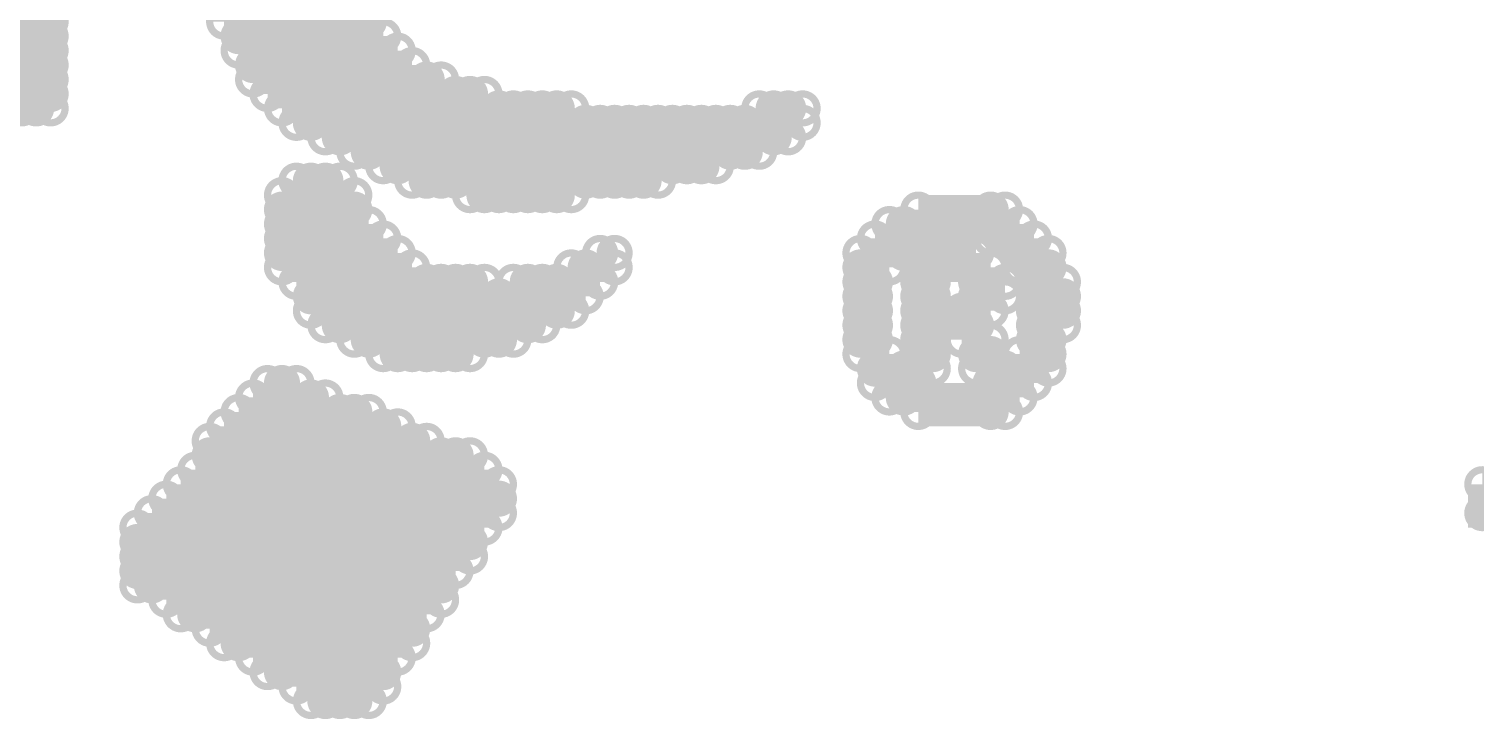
# Model space of a CAD drawing. Extents: x 38 to 5678, y 159 to 4392.
# Drawn here: x 4170 to 4370, y 2863.5 to 2959 of the extents above; entities that cross this region are included whole.
import ezdxf

# ---------------------------------------------------------------- set-up
doc = ezdxf.new("R2010")
doc.units = 0
doc.layers.add('BOARD_GEOMETRY_SILKSCREEN_TOP', color=1, linetype='CONTINUOUS')

msp = doc.modelspace()

# ---------------------------------------------------------------- linework, layer by layer
at = {"layer": 'BOARD_GEOMETRY_SILKSCREEN_TOP', "const_width": 4}
for points in [[(4199, 2956), (4199, 3044)], [(4201, 2952), (4201, 3042)], [(4203, 2950), (4203, 3040)], [(4205, 2948), (4205, 3038)], [(4207, 2946), (4207, 3038)], [(4209, 2946), (4209, 3036)], [(4211, 2944), (4211, 3000)], [(4213, 2944), (4213, 2996)], [(4215, 2942), (4215, 2994)], [(4169, 2948), (4169, 2978)], [(4197, 2960), (4197, 2978)], [(4171, 2948), (4171, 2972)], [(4173, 2948), (4173, 2966)], [(4217, 2942), (4217, 2962)], [(4037, 2960), (4173, 2960)], [(4197, 2960), (4217, 2960)], [(4037, 2958), (4173, 2958)], [(4199, 2958), (4219, 2958)], [(4219, 2940), (4219, 2958)], [(4035, 2956), (4173, 2956)], [(4199, 2956), (4221, 2956)], [(4221, 2940), (4221, 2956)], [(4035, 2954), (4173, 2954)], [(4201, 2954), (4223, 2954)], [(4223, 2938), (4223, 2954)], [(4035, 2952), (4173, 2952)], [(4201, 2952), (4227, 2952)], [(4225, 2938), (4225, 2952)], [(4227, 2938), (4227, 2952)], [(4035, 2950), (4173, 2950)], [(4203, 2950), (4233, 2950)], [(4229, 2938), (4229, 2950)], [(4231, 2936), (4231, 2950)], [(4233, 2936), (4233, 2950)], [(4037, 2948), (4173, 2948)], [(4205, 2948), (4245, 2948)], [(4235, 2936), (4235, 2948)], [(4237, 2936), (4237, 2948)], [(4239, 2936), (4239, 2948)], [(4241, 2936), (4241, 2948)], [(4243, 2936), (4243, 2948)], [(4245, 2936), (4245, 2948)], [(4271, 2948), (4277, 2948)], [(4271, 2942), (4271, 2948)], [(4273, 2944), (4273, 2948)], [(4275, 2944), (4275, 2948)], [(4207, 2946), (4277, 2946)], [(4247, 2938), (4247, 2946)], [(4249, 2938), (4249, 2946)], [(4251, 2938), (4251, 2946)], [(4253, 2938), (4253, 2946)], [(4255, 2938), (4255, 2946)], [(4257, 2938), (4257, 2946)], [(4259, 2940), (4259, 2946)], [(4261, 2940), (4261, 2946)], [(4263, 2940), (4263, 2946)], [(4265, 2940), (4265, 2946)], [(4267, 2942), (4267, 2946)], [(4269, 2942), (4269, 2946)], [(4211, 2944), (4275, 2944)], [(4215, 2942), (4271, 2942)], [(4219, 2940), (4265, 2940)], [(4207, 2938), (4213, 2938)], [(4207, 2924), (4207, 2938)], [(4209, 2920), (4209, 2938)], [(4211, 2918), (4211, 2938)], [(4213, 2918), (4213, 2938)], [(4223, 2938), (4257, 2938)], [(4205, 2936), (4215, 2936)], [(4205, 2926), (4205, 2936)], [(4215, 2916), (4215, 2936)], [(4231, 2936), (4245, 2936)], [(4205, 2934), (4215, 2934)], [(4293, 2934), (4305, 2934)], [(4293, 2906), (4293, 2934)], [(4303, 2930), (4303, 2934)], [(4305, 2930), (4305, 2934)], [(4205, 2932), (4217, 2932)], [(4217, 2916), (4217, 2932)], [(4289, 2932), (4307, 2932)], [(4289, 2926), (4289, 2932)], [(4291, 2928), (4291, 2932)], [(4307, 2926), (4307, 2932)], [(4205, 2930), (4219, 2930)], [(4219, 2914), (4219, 2930)], [(4287, 2930), (4293, 2930)], [(4287, 2910), (4287, 2930)], [(4303, 2930), (4309, 2930)], [(4309, 2910), (4309, 2930)], [(4205, 2928), (4221, 2928)], [(4221, 2914), (4221, 2928)], [(4249, 2928), (4251, 2928)], [(4249, 2924), (4249, 2928)], [(4285, 2928), (4301, 2928)], [(4285, 2914), (4285, 2928)], [(4295, 2912), (4295, 2928)], [(4301, 2912), (4301, 2928)], [(4307, 2928), (4311, 2928)], [(4311, 2912), (4311, 2928)], [(4205, 2926), (4223, 2926)], [(4223, 2914), (4223, 2926)], [(4245, 2926), (4251, 2926)], [(4245, 2920), (4245, 2926)], [(4247, 2922), (4247, 2926)], [(4285, 2926), (4289, 2926)], [(4293, 2926), (4303, 2926)], [(4303, 2920), (4303, 2926)], [(4307, 2926), (4311, 2926)], [(4207, 2924), (4233, 2924)], [(4225, 2914), (4225, 2924)], [(4227, 2914), (4227, 2924)], [(4229, 2914), (4229, 2924)], [(4231, 2914), (4231, 2924)], [(4233, 2916), (4233, 2924)], [(4237, 2924), (4249, 2924)], [(4237, 2916), (4237, 2924)], [(4239, 2918), (4239, 2924)], [(4241, 2918), (4241, 2924)], [(4243, 2920), (4243, 2924)], [(4285, 2924), (4287, 2924)], [(4293, 2924), (4295, 2924)], [(4301, 2924), (4305, 2924)], [(4309, 2924), (4313, 2924)], [(4313, 2918), (4313, 2924)], [(4209, 2922), (4247, 2922)], [(4235, 2916), (4235, 2922)], [(4285, 2922), (4287, 2922)], [(4293, 2922), (4295, 2922)], [(4301, 2922), (4305, 2922)], [(4309, 2922), (4313, 2922)], [(4209, 2920), (4245, 2920)], [(4285, 2920), (4287, 2920)], [(4293, 2920), (4303, 2920)], [(4299, 2916), (4299, 2920)], [(4309, 2920), (4313, 2920)], [(4211, 2918), (4241, 2918)], [(4285, 2918), (4287, 2918)], [(4293, 2918), (4301, 2918)], [(4309, 2918), (4313, 2918)], [(4215, 2916), (4237, 2916)], [(4285, 2916), (4287, 2916)], [(4293, 2916), (4295, 2916)], [(4299, 2916), (4303, 2916)], [(4303, 2906), (4303, 2916)], [(4309, 2916), (4311, 2916)], [(4219, 2914), (4231, 2914)], [(4285, 2914), (4289, 2914)], [(4289, 2908), (4289, 2914)], [(4293, 2914), (4295, 2914)], [(4301, 2914), (4303, 2914)], [(4307, 2914), (4311, 2914)], [(4307, 2908), (4307, 2914)], [(4287, 2912), (4295, 2912)], [(4291, 2908), (4291, 2912)], [(4301, 2912), (4311, 2912)], [(4305, 2906), (4305, 2912)], [(4203, 2910), (4207, 2910)], [(4203, 2870), (4203, 2910)], [(4205, 2870), (4205, 2910)], [(4207, 2868), (4207, 2910)], [(4287, 2910), (4293, 2910)], [(4303, 2910), (4309, 2910)], [(4201, 2908), (4211, 2908)], [(4201, 2872), (4201, 2908)], [(4209, 2866), (4209, 2908)], [(4211, 2866), (4211, 2908)], [(4289, 2908), (4307, 2908)], [(4199, 2906), (4217, 2906)], [(4199, 2874), (4199, 2906)], [(4213, 2866), (4213, 2906)], [(4215, 2866), (4215, 2906)], [(4217, 2866), (4217, 2906)], [(4293, 2906), (4305, 2906)], [(4197, 2904), (4221, 2904)], [(4197, 2874), (4197, 2904)], [(4219, 2868), (4219, 2904)], [(4221, 2872), (4221, 2904)], [(4195, 2902), (4225, 2902)], [(4195, 2876), (4195, 2902)], [(4223, 2874), (4223, 2902)], [(4225, 2878), (4225, 2902)], [(4195, 2900), (4231, 2900)], [(4227, 2880), (4227, 2900)], [(4229, 2884), (4229, 2900)], [(4231, 2886), (4231, 2900)], [(4193, 2898), (4233, 2898)], [(4193, 2878), (4193, 2898)], [(4233, 2890), (4233, 2898)], [(4191, 2896), (4235, 2896)], [(4191, 2878), (4191, 2896)], [(4235, 2892), (4235, 2896)], [(4371, 2896), (4451, 2896)], [(4371, 2892), (4371, 2896)], [(4189, 2894), (4235, 2894)], [(4189, 2880), (4189, 2894)], [(4369, 2894), (4451, 2894)], [(4187, 2892), (4235, 2892)], [(4187, 2882), (4187, 2892)], [(4369, 2892), (4451, 2892)], [(4185, 2890), (4233, 2890)], [(4185, 2882), (4185, 2890)], [(4185, 2888), (4231, 2888)], [(4185, 2886), (4231, 2886)], [(4185, 2884), (4229, 2884)], [(4185, 2882), (4227, 2882)], [(4189, 2880), (4227, 2880)], [(4191, 2878), (4225, 2878)], [(4195, 2876), (4223, 2876)], [(4197, 2874), (4223, 2874)], [(4201, 2872), (4221, 2872)], [(4203, 2870), (4219, 2870)], [(4207, 2868), (4219, 2868)], [(4209, 2866), (4217, 2866)]]:
    msp.add_lwpolyline(points, dxfattribs=at)
for points in [[(4172.5, 2960, 1.004911), (4173.5, 2960, 0.995113)], [(4196.5, 2960, 1.004911), (4197.5, 2960, 0.995113)], [(4196.5, 2960, 1.004911), (4197.5, 2960, 0.995113)], [(4216.5, 2960, 1.004911), (4217.5, 2960, 0.995113)], [(4172.5, 2958, 1.004911), (4173.5, 2958, 0.995113)], [(4198.5, 2958, 1.004911), (4199.5, 2958, 0.995113)], [(4218.5, 2958, 1.004911), (4219.5, 2958, 0.995113)], [(4218.5, 2958, 1.004911), (4219.5, 2958, 0.995113)], [(4172.5, 2956, 1.004911), (4173.5, 2956, 0.995113)], [(4198.5, 2956, 1.004911), (4199.5, 2956, 0.995113)], [(4198.5, 2956, 1.004911), (4199.5, 2956, 0.995113)], [(4220.5, 2956, 1.004911), (4221.5, 2956, 0.995113)], [(4220.5, 2956, 1.004911), (4221.5, 2956, 0.995113)], [(4172.5, 2954, 1.004911), (4173.5, 2954, 0.995113)], [(4200.5, 2954, 1.004911), (4201.5, 2954, 0.995113)], [(4222.5, 2954, 1.004911), (4223.5, 2954, 0.995113)], [(4222.5, 2954, 1.004911), (4223.5, 2954, 0.995113)], [(4172.5, 2952, 1.004911), (4173.5, 2952, 0.995113)], [(4200.5, 2952, 1.004911), (4201.5, 2952, 0.995113)], [(4200.5, 2952, 1.004911), (4201.5, 2952, 0.995113)], [(4224.5, 2952, 1.004911), (4225.5, 2952, 0.995113)], [(4226.5, 2952, 1.004911), (4227.5, 2952, 0.995113)], [(4226.5, 2952, 1.004911), (4227.5, 2952, 0.995113)], [(4172.5, 2950, 1.004911), (4173.5, 2950, 0.995113)], [(4202.5, 2950, 1.004911), (4203.5, 2950, 0.995113)], [(4202.5, 2950, 1.004911), (4203.5, 2950, 0.995113)], [(4228.5, 2950, 1.004911), (4229.5, 2950, 0.995113)], [(4230.5, 2950, 1.004911), (4231.5, 2950, 0.995113)], [(4232.5, 2950, 1.004911), (4233.5, 2950, 0.995113)], [(4232.5, 2950, 1.004911), (4233.5, 2950, 0.995113)], [(4168.5, 2948, 1.004911), (4169.5, 2948, 0.995113)], [(4170.5, 2948, 1.004911), (4171.5, 2948, 0.995113)], [(4172.5, 2948, 1.004911), (4173.5, 2948, 0.995113)], [(4172.5, 2948, 1.004911), (4173.5, 2948, 0.995113)], [(4204.5, 2948, 1.004911), (4205.5, 2948, 0.995113)], [(4204.5, 2948, 1.004911), (4205.5, 2948, 0.995113)], [(4234.5, 2948, 1.004911), (4235.5, 2948, 0.995113)], [(4236.5, 2948, 1.004911), (4237.5, 2948, 0.995113)], [(4238.5, 2948, 1.004911), (4239.5, 2948, 0.995113)], [(4240.5, 2948, 1.004911), (4241.5, 2948, 0.995113)], [(4242.5, 2948, 1.004911), (4243.5, 2948, 0.995113)], [(4244.5, 2948, 1.004911), (4245.5, 2948, 0.995113)], [(4244.5, 2948, 1.004911), (4245.5, 2948, 0.995113)], [(4270.5, 2948, 1.004911), (4271.5, 2948, 0.995113)], [(4270.5, 2948, 1.004911), (4271.5, 2948, 0.995113)], [(4272.5, 2948, 1.004911), (4273.5, 2948, 0.995113)], [(4274.5, 2948, 1.004911), (4275.5, 2948, 0.995113)], [(4276.5, 2948, 1.004911), (4277.5, 2948, 0.995113)], [(4206.5, 2946, 1.004911), (4207.5, 2946, 0.995113)], [(4206.5, 2946, 1.004911), (4207.5, 2946, 0.995113)], [(4208.5, 2946, 1.004911), (4209.5, 2946, 0.995113)], [(4246.5, 2946, 1.004911), (4247.5, 2946, 0.995113)], [(4248.5, 2946, 1.004911), (4249.5, 2946, 0.995113)], [(4250.5, 2946, 1.004911), (4251.5, 2946, 0.995113)], [(4252.5, 2946, 1.004911), (4253.5, 2946, 0.995113)], [(4254.5, 2946, 1.004911), (4255.5, 2946, 0.995113)], [(4256.5, 2946, 1.004911), (4257.5, 2946, 0.995113)], [(4258.5, 2946, 1.004911), (4259.5, 2946, 0.995113)], [(4260.5, 2946, 1.004911), (4261.5, 2946, 0.995113)], [(4262.5, 2946, 1.004911), (4263.5, 2946, 0.995113)], [(4264.5, 2946, 1.004911), (4265.5, 2946, 0.995113)], [(4266.5, 2946, 1.004911), (4267.5, 2946, 0.995113)], [(4268.5, 2946, 1.004911), (4269.5, 2946, 0.995113)], [(4276.5, 2946, 1.004911), (4277.5, 2946, 0.995113)], [(4210.5, 2944, 1.004911), (4211.5, 2944, 0.995113)], [(4210.5, 2944, 1.004911), (4211.5, 2944, 0.995113)], [(4212.5, 2944, 1.004911), (4213.5, 2944, 0.995113)], [(4272.5, 2944, 1.004911), (4273.5, 2944, 0.995113)], [(4274.5, 2944, 1.004911), (4275.5, 2944, 0.995113)], [(4274.5, 2944, 1.004911), (4275.5, 2944, 0.995113)], [(4214.5, 2942, 1.004911), (4215.5, 2942, 0.995113)], [(4214.5, 2942, 1.004911), (4215.5, 2942, 0.995113)], [(4216.5, 2942, 1.004911), (4217.5, 2942, 0.995113)], [(4266.5, 2942, 1.004911), (4267.5, 2942, 0.995113)], [(4268.5, 2942, 1.004911), (4269.5, 2942, 0.995113)], [(4270.5, 2942, 1.004911), (4271.5, 2942, 0.995113)], [(4270.5, 2942, 1.004911), (4271.5, 2942, 0.995113)], [(4218.5, 2940, 1.004911), (4219.5, 2940, 0.995113)], [(4218.5, 2940, 1.004911), (4219.5, 2940, 0.995113)], [(4220.5, 2940, 1.004911), (4221.5, 2940, 0.995113)], [(4258.5, 2940, 1.004911), (4259.5, 2940, 0.995113)], [(4260.5, 2940, 1.004911), (4261.5, 2940, 0.995113)], [(4262.5, 2940, 1.004911), (4263.5, 2940, 0.995113)], [(4264.5, 2940, 1.004911), (4265.5, 2940, 0.995113)], [(4264.5, 2940, 1.004911), (4265.5, 2940, 0.995113)], [(4206.5, 2938, 1.004911), (4207.5, 2938, 0.995113)], [(4206.5, 2938, 1.004911), (4207.5, 2938, 0.995113)], [(4208.5, 2938, 1.004911), (4209.5, 2938, 0.995113)], [(4210.5, 2938, 1.004911), (4211.5, 2938, 0.995113)], [(4212.5, 2938, 1.004911), (4213.5, 2938, 0.995113)], [(4212.5, 2938, 1.004911), (4213.5, 2938, 0.995113)], [(4222.5, 2938, 1.004911), (4223.5, 2938, 0.995113)], [(4222.5, 2938, 1.004911), (4223.5, 2938, 0.995113)], [(4224.5, 2938, 1.004911), (4225.5, 2938, 0.995113)], [(4226.5, 2938, 1.004911), (4227.5, 2938, 0.995113)], [(4228.5, 2938, 1.004911), (4229.5, 2938, 0.995113)], [(4246.5, 2938, 1.004911), (4247.5, 2938, 0.995113)], [(4248.5, 2938, 1.004911), (4249.5, 2938, 0.995113)], [(4250.5, 2938, 1.004911), (4251.5, 2938, 0.995113)], [(4252.5, 2938, 1.004911), (4253.5, 2938, 0.995113)], [(4254.5, 2938, 1.004911), (4255.5, 2938, 0.995113)], [(4256.5, 2938, 1.004911), (4257.5, 2938, 0.995113)], [(4256.5, 2938, 1.004911), (4257.5, 2938, 0.995113)], [(4204.5, 2936, 1.004911), (4205.5, 2936, 0.995113)], [(4204.5, 2936, 1.004911), (4205.5, 2936, 0.995113)], [(4214.5, 2936, 1.004911), (4215.5, 2936, 0.995113)], [(4214.5, 2936, 1.004911), (4215.5, 2936, 0.995113)], [(4230.5, 2936, 1.004911), (4231.5, 2936, 0.995113)], [(4230.5, 2936, 1.004911), (4231.5, 2936, 0.995113)], [(4232.5, 2936, 1.004911), (4233.5, 2936, 0.995113)], [(4234.5, 2936, 1.004911), (4235.5, 2936, 0.995113)], [(4236.5, 2936, 1.004911), (4237.5, 2936, 0.995113)], [(4238.5, 2936, 1.004911), (4239.5, 2936, 0.995113)], [(4240.5, 2936, 1.004911), (4241.5, 2936, 0.995113)], [(4242.5, 2936, 1.004911), (4243.5, 2936, 0.995113)], [(4244.5, 2936, 1.004911), (4245.5, 2936, 0.995113)], [(4244.5, 2936, 1.004911), (4245.5, 2936, 0.995113)], [(4204.5, 2934, 1.004911), (4205.5, 2934, 0.995113)], [(4214.5, 2934, 1.004911), (4215.5, 2934, 0.995113)], [(4292.5, 2934, 1.004911), (4293.5, 2934, 0.995113)], [(4292.5, 2934, 1.004911), (4293.5, 2934, 0.995113)], [(4302.5, 2934, 1.004911), (4303.5, 2934, 0.995113)], [(4304.5, 2934, 1.004911), (4305.5, 2934, 0.995113)], [(4304.5, 2934, 1.004911), (4305.5, 2934, 0.995113)], [(4204.5, 2932, 1.004911), (4205.5, 2932, 0.995113)], [(4216.5, 2932, 1.004911), (4217.5, 2932, 0.995113)], [(4216.5, 2932, 1.004911), (4217.5, 2932, 0.995113)], [(4288.5, 2932, 1.004911), (4289.5, 2932, 0.995113)], [(4288.5, 2932, 1.004911), (4289.5, 2932, 0.995113)], [(4290.5, 2932, 1.004911), (4291.5, 2932, 0.995113)], [(4306.5, 2932, 1.004911), (4307.5, 2932, 0.995113)], [(4306.5, 2932, 1.004911), (4307.5, 2932, 0.995113)], [(4204.5, 2930, 1.004911), (4205.5, 2930, 0.995113)], [(4218.5, 2930, 1.004911), (4219.5, 2930, 0.995113)], [(4218.5, 2930, 1.004911), (4219.5, 2930, 0.995113)], [(4286.5, 2930, 1.004911), (4287.5, 2930, 0.995113)], [(4286.5, 2930, 1.004911), (4287.5, 2930, 0.995113)], [(4292.5, 2930, 1.004911), (4293.5, 2930, 0.995113)], [(4302.5, 2930, 1.004911), (4303.5, 2930, 0.995113)], [(4302.5, 2930, 1.004911), (4303.5, 2930, 0.995113)], [(4304.5, 2930, 1.004911), (4305.5, 2930, 0.995113)], [(4308.5, 2930, 1.004911), (4309.5, 2930, 0.995113)], [(4308.5, 2930, 1.004911), (4309.5, 2930, 0.995113)], [(4204.5, 2928, 1.004911), (4205.5, 2928, 0.995113)], [(4220.5, 2928, 1.004911), (4221.5, 2928, 0.995113)], [(4220.5, 2928, 1.004911), (4221.5, 2928, 0.995113)], [(4248.5, 2928, 1.004911), (4249.5, 2928, 0.995113)], [(4248.5, 2928, 1.004911), (4249.5, 2928, 0.995113)], [(4250.5, 2928, 1.004911), (4251.5, 2928, 0.995113)], [(4284.5, 2928, 1.004911), (4285.5, 2928, 0.995113)], [(4284.5, 2928, 1.004911), (4285.5, 2928, 0.995113)], [(4290.5, 2928, 1.004911), (4291.5, 2928, 0.995113)], [(4294.5, 2928, 1.004911), (4295.5, 2928, 0.995113)], [(4300.5, 2928, 1.004911), (4301.5, 2928, 0.995113)], [(4300.5, 2928, 1.004911), (4301.5, 2928, 0.995113)], [(4306.5, 2928, 1.004911), (4307.5, 2928, 0.995113)], [(4310.5, 2928, 1.004911), (4311.5, 2928, 0.995113)], [(4310.5, 2928, 1.004911), (4311.5, 2928, 0.995113)], [(4204.5, 2926, 1.004911), (4205.5, 2926, 0.995113)], [(4204.5, 2926, 1.004911), (4205.5, 2926, 0.995113)], [(4222.5, 2926, 1.004911), (4223.5, 2926, 0.995113)], [(4222.5, 2926, 1.004911), (4223.5, 2926, 0.995113)], [(4244.5, 2926, 1.004911), (4245.5, 2926, 0.995113)], [(4244.5, 2926, 1.004911), (4245.5, 2926, 0.995113)], [(4246.5, 2926, 1.004911), (4247.5, 2926, 0.995113)], [(4250.5, 2926, 1.004911), (4251.5, 2926, 0.995113)], [(4284.5, 2926, 1.004911), (4285.5, 2926, 0.995113)], [(4288.5, 2926, 1.004911), (4289.5, 2926, 0.995113)], [(4288.5, 2926, 1.004911), (4289.5, 2926, 0.995113)], [(4292.5, 2926, 1.004911), (4293.5, 2926, 0.995113)], [(4302.5, 2926, 1.004911), (4303.5, 2926, 0.995113)], [(4302.5, 2926, 1.004911), (4303.5, 2926, 0.995113)], [(4306.5, 2926, 1.004911), (4307.5, 2926, 0.995113)], [(4306.5, 2926, 1.004911), (4307.5, 2926, 0.995113)], [(4310.5, 2926, 1.004911), (4311.5, 2926, 0.995113)], [(4206.5, 2924, 1.004911), (4207.5, 2924, 0.995113)], [(4206.5, 2924, 1.004911), (4207.5, 2924, 0.995113)], [(4224.5, 2924, 1.004911), (4225.5, 2924, 0.995113)], [(4226.5, 2924, 1.004911), (4227.5, 2924, 0.995113)], [(4228.5, 2924, 1.004911), (4229.5, 2924, 0.995113)], [(4230.5, 2924, 1.004911), (4231.5, 2924, 0.995113)], [(4232.5, 2924, 1.004911), (4233.5, 2924, 0.995113)], [(4232.5, 2924, 1.004911), (4233.5, 2924, 0.995113)], [(4236.5, 2924, 1.004911), (4237.5, 2924, 0.995113)], [(4236.5, 2924, 1.004911), (4237.5, 2924, 0.995113)], [(4238.5, 2924, 1.004911), (4239.5, 2924, 0.995113)], [(4240.5, 2924, 1.004911), (4241.5, 2924, 0.995113)], [(4242.5, 2924, 1.004911), (4243.5, 2924, 0.995113)], [(4248.5, 2924, 1.004911), (4249.5, 2924, 0.995113)], [(4248.5, 2924, 1.004911), (4249.5, 2924, 0.995113)], [(4284.5, 2924, 1.004911), (4285.5, 2924, 0.995113)], [(4286.5, 2924, 1.004911), (4287.5, 2924, 0.995113)], [(4292.5, 2924, 1.004911), (4293.5, 2924, 0.995113)], [(4294.5, 2924, 1.004911), (4295.5, 2924, 0.995113)], [(4300.5, 2924, 1.004911), (4301.5, 2924, 0.995113)], [(4304.5, 2924, 1.004911), (4305.5, 2924, 0.995113)], [(4308.5, 2924, 1.004911), (4309.5, 2924, 0.995113)], [(4312.5, 2924, 1.004911), (4313.5, 2924, 0.995113)], [(4312.5, 2924, 1.004911), (4313.5, 2924, 0.995113)], [(4208.5, 2922, 1.004911), (4209.5, 2922, 0.995113)], [(4234.5, 2922, 1.004911), (4235.5, 2922, 0.995113)], [(4246.5, 2922, 1.004911), (4247.5, 2922, 0.995113)], [(4246.5, 2922, 1.004911), (4247.5, 2922, 0.995113)], [(4284.5, 2922, 1.004911), (4285.5, 2922, 0.995113)], [(4286.5, 2922, 1.004911), (4287.5, 2922, 0.995113)], [(4292.5, 2922, 1.004911), (4293.5, 2922, 0.995113)], [(4294.5, 2922, 1.004911), (4295.5, 2922, 0.995113)], [(4300.5, 2922, 1.004911), (4301.5, 2922, 0.995113)], [(4304.5, 2922, 1.004911), (4305.5, 2922, 0.995113)], [(4308.5, 2922, 1.004911), (4309.5, 2922, 0.995113)], [(4312.5, 2922, 1.004911), (4313.5, 2922, 0.995113)], [(4208.5, 2920, 1.004911), (4209.5, 2920, 0.995113)], [(4208.5, 2920, 1.004911), (4209.5, 2920, 0.995113)], [(4242.5, 2920, 1.004911), (4243.5, 2920, 0.995113)], [(4244.5, 2920, 1.004911), (4245.5, 2920, 0.995113)], [(4244.5, 2920, 1.004911), (4245.5, 2920, 0.995113)], [(4284.5, 2920, 1.004911), (4285.5, 2920, 0.995113)], [(4286.5, 2920, 1.004911), (4287.5, 2920, 0.995113)], [(4292.5, 2920, 1.004911), (4293.5, 2920, 0.995113)], [(4298.5, 2920, 1.004911), (4299.5, 2920, 0.995113)], [(4302.5, 2920, 1.004911), (4303.5, 2920, 0.995113)], [(4302.5, 2920, 1.004911), (4303.5, 2920, 0.995113)], [(4308.5, 2920, 1.004911), (4309.5, 2920, 0.995113)], [(4312.5, 2920, 1.004911), (4313.5, 2920, 0.995113)], [(4210.5, 2918, 1.004911), (4211.5, 2918, 0.995113)], [(4210.5, 2918, 1.004911), (4211.5, 2918, 0.995113)], [(4212.5, 2918, 1.004911), (4213.5, 2918, 0.995113)], [(4238.5, 2918, 1.004911), (4239.5, 2918, 0.995113)], [(4240.5, 2918, 1.004911), (4241.5, 2918, 0.995113)], [(4240.5, 2918, 1.004911), (4241.5, 2918, 0.995113)], [(4284.5, 2918, 1.004911), (4285.5, 2918, 0.995113)], [(4286.5, 2918, 1.004911), (4287.5, 2918, 0.995113)], [(4292.5, 2918, 1.004911), (4293.5, 2918, 0.995113)], [(4300.5, 2918, 1.004911), (4301.5, 2918, 0.995113)], [(4308.5, 2918, 1.004911), (4309.5, 2918, 0.995113)], [(4312.5, 2918, 1.004911), (4313.5, 2918, 0.995113)], [(4312.5, 2918, 1.004911), (4313.5, 2918, 0.995113)], [(4214.5, 2916, 1.004911), (4215.5, 2916, 0.995113)], [(4214.5, 2916, 1.004911), (4215.5, 2916, 0.995113)], [(4216.5, 2916, 1.004911), (4217.5, 2916, 0.995113)], [(4232.5, 2916, 1.004911), (4233.5, 2916, 0.995113)], [(4234.5, 2916, 1.004911), (4235.5, 2916, 0.995113)], [(4236.5, 2916, 1.004911), (4237.5, 2916, 0.995113)], [(4236.5, 2916, 1.004911), (4237.5, 2916, 0.995113)], [(4284.5, 2916, 1.004911), (4285.5, 2916, 0.995113)], [(4286.5, 2916, 1.004911), (4287.5, 2916, 0.995113)], [(4292.5, 2916, 1.004911), (4293.5, 2916, 0.995113)], [(4294.5, 2916, 1.004911), (4295.5, 2916, 0.995113)], [(4298.5, 2916, 1.004911), (4299.5, 2916, 0.995113)], [(4298.5, 2916, 1.004911), (4299.5, 2916, 0.995113)], [(4302.5, 2916, 1.004911), (4303.5, 2916, 0.995113)], [(4302.5, 2916, 1.004911), (4303.5, 2916, 0.995113)], [(4308.5, 2916, 1.004911), (4309.5, 2916, 0.995113)], [(4310.5, 2916, 1.004911), (4311.5, 2916, 0.995113)], [(4218.5, 2914, 1.004911), (4219.5, 2914, 0.995113)], [(4218.5, 2914, 1.004911), (4219.5, 2914, 0.995113)], [(4220.5, 2914, 1.004911), (4221.5, 2914, 0.995113)], [(4222.5, 2914, 1.004911), (4223.5, 2914, 0.995113)], [(4224.5, 2914, 1.004911), (4225.5, 2914, 0.995113)], [(4226.5, 2914, 1.004911), (4227.5, 2914, 0.995113)], [(4228.5, 2914, 1.004911), (4229.5, 2914, 0.995113)], [(4230.5, 2914, 1.004911), (4231.5, 2914, 0.995113)], [(4230.5, 2914, 1.004911), (4231.5, 2914, 0.995113)], [(4284.5, 2914, 1.004911), (4285.5, 2914, 0.995113)], [(4284.5, 2914, 1.004911), (4285.5, 2914, 0.995113)], [(4288.5, 2914, 1.004911), (4289.5, 2914, 0.995113)], [(4288.5, 2914, 1.004911), (4289.5, 2914, 0.995113)], [(4292.5, 2914, 1.004911), (4293.5, 2914, 0.995113)], [(4294.5, 2914, 1.004911), (4295.5, 2914, 0.995113)], [(4300.5, 2914, 1.004911), (4301.5, 2914, 0.995113)], [(4302.5, 2914, 1.004911), (4303.5, 2914, 0.995113)], [(4306.5, 2914, 1.004911), (4307.5, 2914, 0.995113)], [(4306.5, 2914, 1.004911), (4307.5, 2914, 0.995113)], [(4310.5, 2914, 1.004911), (4311.5, 2914, 0.995113)], [(4286.5, 2912, 1.004911), (4287.5, 2912, 0.995113)], [(4290.5, 2912, 1.004911), (4291.5, 2912, 0.995113)], [(4294.5, 2912, 1.004911), (4295.5, 2912, 0.995113)], [(4294.5, 2912, 1.004911), (4295.5, 2912, 0.995113)], [(4300.5, 2912, 1.004911), (4301.5, 2912, 0.995113)], [(4300.5, 2912, 1.004911), (4301.5, 2912, 0.995113)], [(4304.5, 2912, 1.004911), (4305.5, 2912, 0.995113)], [(4310.5, 2912, 1.004911), (4311.5, 2912, 0.995113)], [(4310.5, 2912, 1.004911), (4311.5, 2912, 0.995113)], [(4202.5, 2910, 1.004911), (4203.5, 2910, 0.995113)], [(4202.5, 2910, 1.004911), (4203.5, 2910, 0.995113)], [(4204.5, 2910, 1.004911), (4205.5, 2910, 0.995113)], [(4206.5, 2910, 1.004911), (4207.5, 2910, 0.995113)], [(4206.5, 2910, 1.004911), (4207.5, 2910, 0.995113)], [(4286.5, 2910, 1.004911), (4287.5, 2910, 0.995113)], [(4286.5, 2910, 1.004911), (4287.5, 2910, 0.995113)], [(4292.5, 2910, 1.004911), (4293.5, 2910, 0.995113)], [(4302.5, 2910, 1.004911), (4303.5, 2910, 0.995113)], [(4308.5, 2910, 1.004911), (4309.5, 2910, 0.995113)], [(4308.5, 2910, 1.004911), (4309.5, 2910, 0.995113)], [(4200.5, 2908, 1.004911), (4201.5, 2908, 0.995113)], [(4200.5, 2908, 1.004911), (4201.5, 2908, 0.995113)], [(4208.5, 2908, 1.004911), (4209.5, 2908, 0.995113)], [(4210.5, 2908, 1.004911), (4211.5, 2908, 0.995113)], [(4210.5, 2908, 1.004911), (4211.5, 2908, 0.995113)], [(4288.5, 2908, 1.004911), (4289.5, 2908, 0.995113)], [(4288.5, 2908, 1.004911), (4289.5, 2908, 0.995113)], [(4290.5, 2908, 1.004911), (4291.5, 2908, 0.995113)], [(4306.5, 2908, 1.004911), (4307.5, 2908, 0.995113)], [(4306.5, 2908, 1.004911), (4307.5, 2908, 0.995113)], [(4198.5, 2906, 1.004911), (4199.5, 2906, 0.995113)], [(4198.5, 2906, 1.004911), (4199.5, 2906, 0.995113)], [(4212.5, 2906, 1.004911), (4213.5, 2906, 0.995113)], [(4214.5, 2906, 1.004911), (4215.5, 2906, 0.995113)], [(4216.5, 2906, 1.004911), (4217.5, 2906, 0.995113)], [(4216.5, 2906, 1.004911), (4217.5, 2906, 0.995113)], [(4292.5, 2906, 1.004911), (4293.5, 2906, 0.995113)], [(4292.5, 2906, 1.004911), (4293.5, 2906, 0.995113)], [(4302.5, 2906, 1.004911), (4303.5, 2906, 0.995113)], [(4304.5, 2906, 1.004911), (4305.5, 2906, 0.995113)], [(4304.5, 2906, 1.004911), (4305.5, 2906, 0.995113)], [(4196.5, 2904, 1.004911), (4197.5, 2904, 0.995113)], [(4196.5, 2904, 1.004911), (4197.5, 2904, 0.995113)], [(4218.5, 2904, 1.004911), (4219.5, 2904, 0.995113)], [(4220.5, 2904, 1.004911), (4221.5, 2904, 0.995113)], [(4220.5, 2904, 1.004911), (4221.5, 2904, 0.995113)], [(4194.5, 2902, 1.004911), (4195.5, 2902, 0.995113)], [(4194.5, 2902, 1.004911), (4195.5, 2902, 0.995113)], [(4222.5, 2902, 1.004911), (4223.5, 2902, 0.995113)], [(4224.5, 2902, 1.004911), (4225.5, 2902, 0.995113)], [(4224.5, 2902, 1.004911), (4225.5, 2902, 0.995113)], [(4194.5, 2900, 1.004911), (4195.5, 2900, 0.995113)], [(4226.5, 2900, 1.004911), (4227.5, 2900, 0.995113)], [(4228.5, 2900, 1.004911), (4229.5, 2900, 0.995113)], [(4230.5, 2900, 1.004911), (4231.5, 2900, 0.995113)], [(4230.5, 2900, 1.004911), (4231.5, 2900, 0.995113)], [(4192.5, 2898, 1.004911), (4193.5, 2898, 0.995113)], [(4192.5, 2898, 1.004911), (4193.5, 2898, 0.995113)], [(4232.5, 2898, 1.004911), (4233.5, 2898, 0.995113)], [(4232.5, 2898, 1.004911), (4233.5, 2898, 0.995113)], [(4190.5, 2896, 1.004911), (4191.5, 2896, 0.995113)], [(4190.5, 2896, 1.004911), (4191.5, 2896, 0.995113)], [(4234.5, 2896, 1.004911), (4235.5, 2896, 0.995113)], [(4234.5, 2896, 1.004911), (4235.5, 2896, 0.995113)], [(4370.5, 2896, 1.004911), (4371.5, 2896, 0.995113)], [(4370.5, 2896, 1.004911), (4371.5, 2896, 0.995113)], [(4188.5, 2894, 1.004911), (4189.5, 2894, 0.995113)], [(4188.5, 2894, 1.004911), (4189.5, 2894, 0.995113)], [(4234.5, 2894, 1.004911), (4235.5, 2894, 0.995113)], [(4186.5, 2892, 1.004911), (4187.5, 2892, 0.995113)], [(4186.5, 2892, 1.004911), (4187.5, 2892, 0.995113)], [(4234.5, 2892, 1.004911), (4235.5, 2892, 0.995113)], [(4234.5, 2892, 1.004911), (4235.5, 2892, 0.995113)], [(4370.5, 2892, 1.004911), (4371.5, 2892, 0.995113)], [(4184.5, 2890, 1.004911), (4185.5, 2890, 0.995113)], [(4184.5, 2890, 1.004911), (4185.5, 2890, 0.995113)], [(4232.5, 2890, 1.004911), (4233.5, 2890, 0.995113)], [(4232.5, 2890, 1.004911), (4233.5, 2890, 0.995113)], [(4184.5, 2888, 1.004911), (4185.5, 2888, 0.995113)], [(4230.5, 2888, 1.004911), (4231.5, 2888, 0.995113)], [(4184.5, 2886, 1.004911), (4185.5, 2886, 0.995113)], [(4230.5, 2886, 1.004911), (4231.5, 2886, 0.995113)], [(4230.5, 2886, 1.004911), (4231.5, 2886, 0.995113)], [(4184.5, 2884, 1.004911), (4185.5, 2884, 0.995113)], [(4228.5, 2884, 1.004911), (4229.5, 2884, 0.995113)], [(4228.5, 2884, 1.004911), (4229.5, 2884, 0.995113)], [(4184.5, 2882, 1.004911), (4185.5, 2882, 0.995113)], [(4184.5, 2882, 1.004911), (4185.5, 2882, 0.995113)], [(4186.5, 2882, 1.004911), (4187.5, 2882, 0.995113)], [(4226.5, 2882, 1.004911), (4227.5, 2882, 0.995113)], [(4188.5, 2880, 1.004911), (4189.5, 2880, 0.995113)], [(4188.5, 2880, 1.004911), (4189.5, 2880, 0.995113)], [(4226.5, 2880, 1.004911), (4227.5, 2880, 0.995113)], [(4226.5, 2880, 1.004911), (4227.5, 2880, 0.995113)], [(4190.5, 2878, 1.004911), (4191.5, 2878, 0.995113)], [(4190.5, 2878, 1.004911), (4191.5, 2878, 0.995113)], [(4192.5, 2878, 1.004911), (4193.5, 2878, 0.995113)], [(4224.5, 2878, 1.004911), (4225.5, 2878, 0.995113)], [(4224.5, 2878, 1.004911), (4225.5, 2878, 0.995113)], [(4194.5, 2876, 1.004911), (4195.5, 2876, 0.995113)], [(4194.5, 2876, 1.004911), (4195.5, 2876, 0.995113)], [(4222.5, 2876, 1.004911), (4223.5, 2876, 0.995113)], [(4196.5, 2874, 1.004911), (4197.5, 2874, 0.995113)], [(4196.5, 2874, 1.004911), (4197.5, 2874, 0.995113)], [(4198.5, 2874, 1.004911), (4199.5, 2874, 0.995113)], [(4222.5, 2874, 1.004911), (4223.5, 2874, 0.995113)], [(4222.5, 2874, 1.004911), (4223.5, 2874, 0.995113)], [(4200.5, 2872, 1.004911), (4201.5, 2872, 0.995113)], [(4200.5, 2872, 1.004911), (4201.5, 2872, 0.995113)], [(4220.5, 2872, 1.004911), (4221.5, 2872, 0.995113)], [(4220.5, 2872, 1.004911), (4221.5, 2872, 0.995113)], [(4202.5, 2870, 1.004911), (4203.5, 2870, 0.995113)], [(4202.5, 2870, 1.004911), (4203.5, 2870, 0.995113)], [(4204.5, 2870, 1.004911), (4205.5, 2870, 0.995113)], [(4218.5, 2870, 1.004911), (4219.5, 2870, 0.995113)], [(4206.5, 2868, 1.004911), (4207.5, 2868, 0.995113)], [(4206.5, 2868, 1.004911), (4207.5, 2868, 0.995113)], [(4218.5, 2868, 1.004911), (4219.5, 2868, 0.995113)], [(4218.5, 2868, 1.004911), (4219.5, 2868, 0.995113)], [(4208.5, 2866, 1.004911), (4209.5, 2866, 0.995113)], [(4208.5, 2866, 1.004911), (4209.5, 2866, 0.995113)], [(4210.5, 2866, 1.004911), (4211.5, 2866, 0.995113)], [(4212.5, 2866, 1.004911), (4213.5, 2866, 0.995113)], [(4214.5, 2866, 1.004911), (4215.5, 2866, 0.995113)], [(4216.5, 2866, 1.004911), (4217.5, 2866, 0.995113)], [(4216.5, 2866, 1.004911), (4217.5, 2866, 0.995113)]]:
    msp.add_lwpolyline(points, format="xyb", close=True, dxfattribs=at)

doc.saveas('drawing.dxf')
